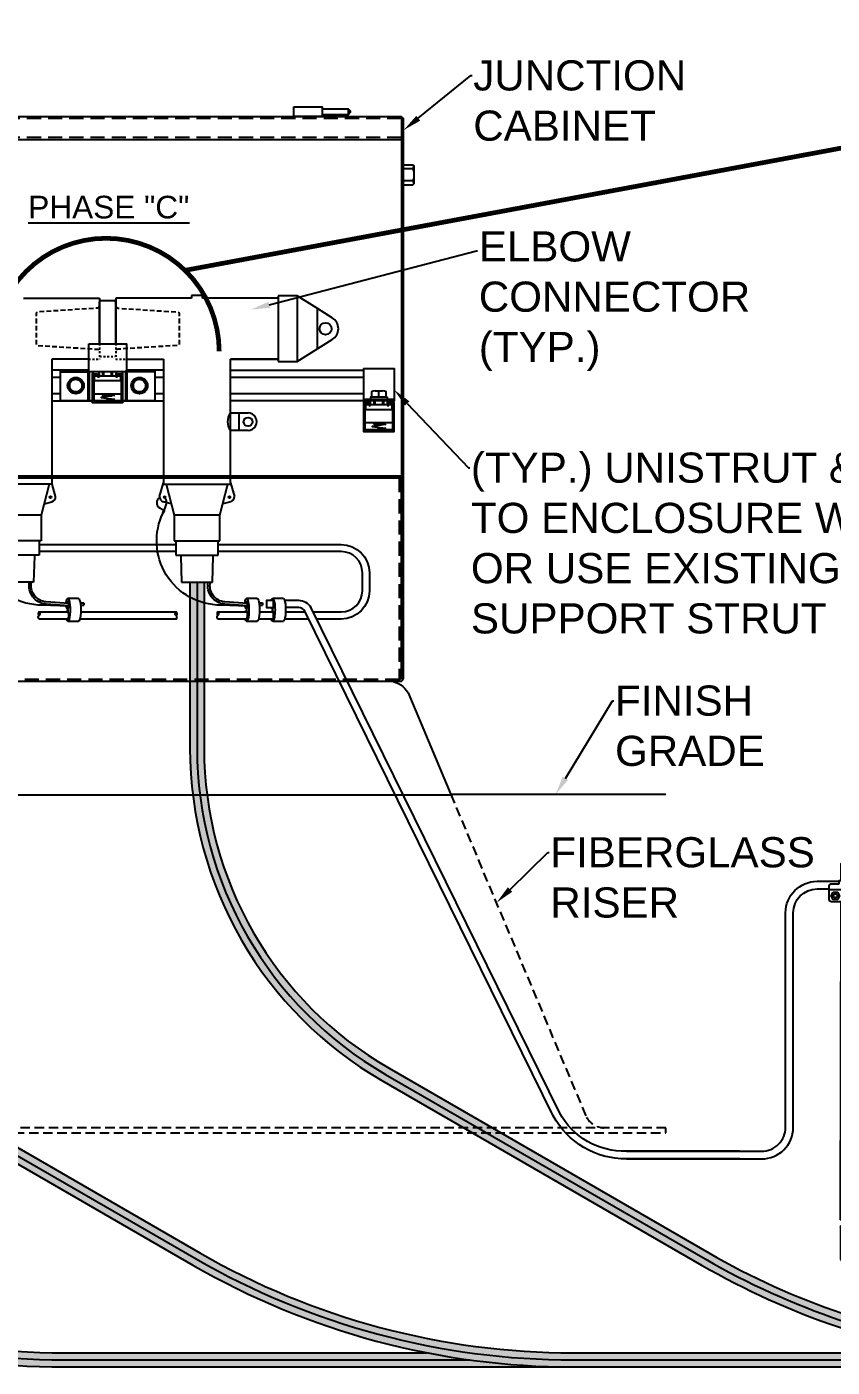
# Model space of a CAD drawing. Header units: feet. Extents: x -208 to 2089, y -974 to 342.
# Drawn here: x 271.7 to 314.4, y 58.7 to 129.8 of the extents above; entities that cross this region are included whole.
import ezdxf
from ezdxf import colors
from ezdxf.entities.mleader import LeaderData, LeaderLine
from ezdxf.math import Vec2, Vec3

# ---------------------------------------------------------------- set-up
doc = ezdxf.new("R2010")
doc.units = ezdxf.units.FT
doc.header["$MEASUREMENT"] = 0
doc.linetypes.add('HIDDEN', pattern=[0.375, 0.25, -0.125])
doc.linetypes.add('PHANTOM2', pattern=[1.25, 0.625, -0.125, 0.125, -0.125, 0.125, -0.125])
doc.layers.get('Defpoints').update_dxf_attribs({"color": 5})
for name, color, linetype in [('E-CABL-ACF', 1, 'AC_CABLE_FEEDER'), ('E-CABL-UG4', 64, 'GROUND_WIRE_G4'), ('E-DETL', 7, 'Continuous'), ('E-DETL-1', 7, 'Continuous'), ('E-EQPM-ENCL', 8, 'Continuous'), ('E-EQPM-HRDW', 16, 'Continuous'), ('E-FIN-GR', 4, 'Continuous'), ('E-GRND', 3, 'Continuous'), ('G-ANNO-TEXT', 1, 'Continuous'), ('G-DETL-LINE', 153, 'PHANTOM2')]:
    doc.layers.add(name, color=color, linetype=linetype)
doc.styles.add('NEI-A', font='arial.ttf', dxfattribs={"height": 0.1})
doc.linetypes.add('AC_CABLE_FEEDER', pattern='A,0.2,-0.05,0,-0.05,0.2,-0.12,["ACF",Standard,S=0.1,R=0,X=-0.05,Y=-0.05],-0.3,0.2,-0.05,0,-0.05', length=1.22)
doc.linetypes.add('GROUND_WIRE_G4', pattern='A,1,-0.2,["G4",Standard,S=0.1,R=0,X=-0.1,Y=-0.05],-0.2', length=1.4)

# ---------------------------------------------------------------- blocks, each defined once
blk = doc.blocks.new('GROUNDING_TEST_WELL')
at = {"layer": 'E-DETL', "color": 7, "linetype": 'Continuous'}
for points in [[(-0.09375000000000014, -0.9250749240650329), (-0.09375000000000014, -0.7499999999999574), (0.09374999999999986, -0.7499999999999574), (0.09374999999999986, -0.9250749240650151)], [(-0.1010887963342277, -4.47044153190782), (-0.09375000000000014, -1.147909205695044)], [(0.09374999999999986, -1.147909205695044), (0.08641120366577404, -4.470441521671528)], [(-0.1010887963342277, -4.545441542143941), (-0.1010887963342277, -4.880192394277138), (-0.007338796334227736, -5.024576474293394), (0.08641120366577404, -4.880192394277138), (0.08641120366577404, -4.545441531907823)]]:
    blk.add_lwpolyline(points, dxfattribs=at)
at = {"layer": 'E-DETL', "color": 64, "linetype": 'Continuous'}
for points in [[(-2.33539386594563, -3.75515039891271), (-0.923750000000002, -3.75515039891271, 0.4142135623730948), (-0.673750000000002, -3.50515039891271), (-0.6737500000000002, -1.265002705077947, -0.4142135623730948), (-0.3437500000000001, -0.9350027050779488), (-0.1133913199426503, -0.9350027050779488)], [(0.1133913199426465, -0.9350027050779488), (0.3437499999999999, -0.9350027050779488, -0.414213562373095), (0.67375, -1.265002705077947), (0.7120604152578397, -3.50515039891271, 0.414213562373095), (0.9620604152578397, -3.75515039891271), (2.365416549312211, -3.75515039891271)], [(-2.33539386594563, -3.835150398912708), (-0.923750000000002, -3.835150398912708, 0.4142135623730948), (-0.5937500000000019, -3.50515039891271), (-0.5937500000000001, -1.265002705077947, -0.4142135623730948), (-0.3437500000000001, -1.015002705077947), (-0.2178667438174672, -1.015002705077947)], [(0.2178667438174687, -1.015002705077947), (0.3437499999999999, -1.015002705077947, -0.414213562373095), (0.5937499999999999, -1.265002705077947), (0.6320604152578396, -3.50515039891271, 0.414213562373095), (0.9620604152578397, -3.835150398912708), (2.365416549312211, -3.835150398912708)]]:
    blk.add_lwpolyline(points, format="xyb", dxfattribs=at)
at = {"layer": 'E-DETL', "color": 4, "linetype": 'Continuous'}
blk.add_lwpolyline([(-0.1133913199426503, -0.9613313349248997), (-0.1133913199426503, -0.9250749240650329), (-0.03488963690543315, -0.9250749240650329), (-0.03488963690543315, -0.9384892643306131), (0.03488963690543287, -0.9384892643306131), (0.03488963690543287, -0.9250749240650293), (0.1133913199426447, -0.9250749240650116), (0.11339131994265, -0.9613313349248997), (0.1944292438174634, -0.9613313349248891, -0.4142135623731946), (0.2178667438174687, -0.9847688349248962), (0.2178667438174669, -1.124471705695044, -0.414444747769073), (0.1944292438174669, -1.147909205695044), (-0.1944292438174672, -1.147909205695044, -0.4142135623730958), (-0.2178667438174672, -1.124471705695044), (-0.2178667438174672, -0.9847688349248997, -0.4142135623730293), (-0.194429243817469, -0.9613313349248962)], format="xyb", close=True, dxfattribs=at)
at = {"layer": 'E-DETL', "color": 3, "linetype": 'Continuous'}
blk.add_lwpolyline([(-0.03488963690543315, -0.9350027050779488), (0.03488963690543287, -0.9350027050779488)], dxfattribs=at)
at = {"layer": 'E-DETL', "color": 4, "linetype": 'Continuous'}
blk.add_lwpolyline([(-0.2178966259551204, -1.019727165036173), (0.2176523394796276, -1.019727165036173)], dxfattribs=at)
for points in [[(-0.1754466807489338, -1.049346462651755), (-0.1314153294372035, -1.049346462651755), (-0.1093996537813526, -1.087478731451874), (-0.1314153294372035, -1.125611000251993), (-0.1754466807489338, -1.125611000251993), (-0.1974623564047989, -1.087478731451874)], [(0.1323738830111977, -1.049346462651755), (0.176405234322928, -1.049346462651755), (0.1984209099787789, -1.087478731451874), (0.176405234322928, -1.125611000251993), (0.1323738830111977, -1.125611000251993), (0.1103582073553325, -1.087478731451874)]]:
    blk.add_lwpolyline(points, close=True, dxfattribs=at)
for centre in [(-0.1539102818800588, -1.086746984361078), (0.1539102818800727, -1.086746984361078)]:
    blk.add_circle(centre, 0.02031877128861481, dxfattribs=at)
at = {"layer": 'E-DETL', "color": 7, "linetype": 'Continuous'}
for points in [[(-0.1010887963342277, -4.47044153190782), (-0.05421379633422774, -4.49044153190782), (-0.007338796334225959, -4.47044153190782), (0.03953620366577404, -4.450441531907821), (0.08641120366577404, -4.47044153190782), (0.03953620366577582, -4.49044153190782), (-0.007338796334224183, -4.47044153190782)], [(0.08641120366577582, -4.545441531907819), (0.03953620366577582, -4.52544153190782), (-0.007338796334225959, -4.545441531907819), (-0.05421379633422596, -4.565441531907819), (-0.101088796334226, -4.545441531907819), (-0.05421379633422774, -4.52544153190782), (-0.007338796334227736, -4.545441531907819)]]:
    blk.add_spline(points, degree=3, dxfattribs=at)

msp = doc.modelspace()

# ---------------------------------------------------------------- hatches: boundary and pattern name
at = {"layer": 'E-CABL-ACF', "linetype": 'Continuous'}
h = msp.add_hatch(color=252, dxfattribs=at)
h.dxf.hatch_style = 1
edge = h.paths.add_edge_path()
edge.add_line((227.1099880939003, 100.337066170777), (226.3599880939003, 100.337066170777))
edge.add_line((226.3599880939003, 100.337066170777), (226.3599880939003, 91.53057159707313))
edge.add_arc((246.7349880939003, 91.53057159707313), 20.37500000000001, 180, 239.9999999999996)
edge.add_line((236.5474880939001, 73.88530399496526), (253.5091476736884, 64.09248527067155))
edge.add_arc((273.6966476736887, 99.05826094846825), 40.37500000000011, 239.9999999999996, 269.9999999999995)
edge.add_line((273.6966476736883, 58.68326094846813), (300.6966476736886, 58.68326094846813))
edge.add_arc((300.6966476736881, 99.05826094845679), 40.37499999998867, 258.9391990192326, 270.00000000000085, ccw=False)
edge.add_line((292.9506809812739, 59.43326094846825), (273.6966476736883, 59.43326094846819))
edge.add_arc((273.6966476736886, 99.05826094846805), 39.62499999999987, 239.9999999999996, 269.9999999999996, ccw=False)
edge.add_line((253.8841476736884, 64.74200432350992), (236.9224880939001, 74.53482304780366))
edge.add_arc((246.7349880939003, 91.53057159707316), 19.62499999999999, 180.0000000000001, 239.9999999999996, ccw=False)
edge.add_line((227.1099880939003, 91.53057159707313), (227.1099880939003, 100.337066170777))
h = msp.add_hatch(color=252, dxfattribs=at)
h.dxf.hatch_style = 1
edge = h.paths.add_edge_path()
edge.add_line((322.5310740244891, 58.68326094846819), (322.5310740244892, 59.01513827379364))
edge.add_arc((327.6972090847604, 99.05826094846802), 40.37499999999983, 258.9391990192351, 262.6486332502362, ccw=False)
edge.add_line((319.9512423923458, 59.43326094846816), (300.6966476736885, 59.43326094846825))
edge.add_arc((300.6966476736887, 99.05826094846819), 39.62499999999996, 239.9999999999996, 269.9999999999998, ccw=False)
edge.add_line((280.8841476736884, 64.74200432350997), (263.9224880939001, 74.53482304780368))
edge.add_arc((273.7349880939003, 91.53057159707319), 19.62499999999994, 179.9999999999999, 239.9999999999996, ccw=False)
edge.add_line((254.1099880939003, 91.53057159707322), (254.1099880939003, 100.3370661707771))
edge.add_line((254.1099880939003, 100.3370661707771), (253.3599880939003, 100.3370661707771))
edge.add_line((253.3599880939003, 100.3370661707771), (253.3599880939003, 91.53057159707322))
edge.add_arc((273.7349880939003, 91.53057159707319), 20.37500000000003, 180, 239.9999999999996)
edge.add_line((263.5474880939001, 73.88530399496531), (280.5091476736884, 64.0924852706716))
edge.add_arc((300.6966476736886, 99.05826094846807), 40.37499999999992, 239.9999999999995, 269.9999999999999)
edge.add_line((300.6966476736886, 58.68326094846816), (322.5310740244891, 58.68326094846819))
h = msp.add_hatch(color=252, dxfattribs=at)
h.dxf.hatch_style = 1
edge = h.paths.add_edge_path()
edge.add_line((322.5310740244892, 59.01513827379364), (322.5310740244892, 59.77147342977392))
edge.add_arc((327.6972090847606, 99.05826094846861), 39.6250000000004, 239.99999999999972, 262.5086998789701, ccw=False)
edge.add_line((307.8847090847602, 64.74200432351), (290.9230495049719, 74.53482304780371))
edge.add_arc((300.735549504972, 91.53057159707319), 19.62499999999992, 179.9999999999999, 239.99999999999972, ccw=False)
edge.add_line((281.1105495049721, 91.53057159707322), (281.1105495049721, 100.3370661707771))
edge.add_line((281.110549504972, 100.3370661707771), (280.360549504972, 100.3370661707771))
edge.add_line((280.360549504972, 100.3370661707771), (280.360549504972, 91.53057159707319))
edge.add_arc((300.735549504972, 91.53057159707319), 20.37499999999997, 180, 239.9999999999997)
edge.add_line((290.548049504972, 73.88530399496534), (307.5097090847602, 64.09248527067163))
edge.add_arc((327.6972090847605, 99.0582609484685), 40.3750000000003, 239.9999999999997, 262.6486332502362)

# ---------------------------------------------------------------- linework, layer by layer
at = {"layer": 'Defpoints', "linetype": 'Continuous', "flags": 128}
for points in [[(226.7349880939003, 100.337066170777), (226.7349880939003, 91.53057159707316, 0.2679491924311235), (236.7349880939003, 74.21006352138437), (253.6966476736886, 64.41724479709063, 0.1316524975873959), (273.6966476736886, 59.05826094846816), (295.2065998596897, 59.05826094846816)], [(253.7349880939003, 100.337066170777), (253.7349880939003, 91.53057159707316, 0.2679491924311235), (263.7349880939003, 74.21006352138437), (280.6966476736886, 64.41724479709063, 0.1316524975873959), (300.6966476736886, 59.05826094846816), (322.2071612707618, 59.05826094846805)], [(280.735549504972, 100.337066170777), (280.735549504972, 91.53057159707316, 0.2679491924311235), (290.7355495049721, 74.21006352138437), (307.6972090847604, 64.41724479709063, 0.09884090696426515), (322.5310740244892, 59.39327577843395, 0.09884090696426515)]]:
    msp.add_lwpolyline(points, format="xyb", dxfattribs=at)
at = {"layer": 'E-CABL-ACF', "linetype": 'Continuous', "flags": 128}
for points in [[(226.3599880939003, 100.337066170777), (226.3599880939003, 91.53057159707316, 0.2679491924311235), (236.5474880939003, 73.88530399496517), (253.5091476736886, 64.09248527067143, 0.1316524975873958), (273.6966476736886, 58.68326094846813), (322.5310740244892, 58.68326094846816)], [(227.1099880939003, 100.337066170777), (227.1099880939003, 91.53057159707316, 0.2679491924311238), (236.9224880939003, 74.53482304780354), (253.8841476736886, 64.7420043235098, 0.131652497587396), (273.6966476736886, 59.43326094846819), (292.9506809812739, 59.43326094846825)], [(253.3599880939003, 100.337066170777), (253.3599880939003, 91.53057159707316, 0.2679491924311235), (263.5474880939003, 73.88530399496517), (280.5091476736886, 64.09248527067143, 0.1316524975873958), (300.6966476736886, 58.68326094846813)], [(254.1099880939003, 100.337066170777), (254.1099880939003, 91.53057159707316, 0.2679491924311238), (263.9224880939003, 74.53482304780354), (280.8841476736886, 64.7420043235098, 0.131652497587396), (300.6966476736886, 59.43326094846819), (319.9512423923458, 59.4332609484681)], [(280.360549504972, 100.337066170777), (280.360549504972, 91.53057159707316, 0.2679491924311235), (290.5480495049721, 73.8853039949652), (307.5097090847604, 64.09248527067146, 0.09914627132683146), (322.5310740244892, 59.01513827379358, 0.09914627132683146)], [(281.110549504972, 100.337066170777), (281.110549504972, 91.53057159707316, 0.2679491924311238), (290.9230495049721, 74.53482304780354), (307.8847090847604, 64.7420043235098, 0.09852973212046658), (322.5310740244892, 59.77147342977386, 0.09852973212046658)]]:
    msp.add_lwpolyline(points, format="xyb", dxfattribs=at)
at = {"layer": 'E-CABL-UG4', "linetype": 'Continuous', "flags": 128}
msp.add_lwpolyline([(279.6238609148209, 98.38428364151997, 0.5127015254162051), (279.6238609148209, 98.57178364151997, -0.5127015254162851), (279.6238609148209, 98.75928364151997, -0.5127015254162851), (279.6238609148209, 98.57178364151997, 0.5127015254162851)], format="xyb", dxfattribs=at)
at = {"layer": 'E-DETL', "color": 41}
for p, q in [((271.5349717595829, 115.410367031439), (275.5596251681505, 115.410367031439)), ((275.5596251681505, 115.410367031439), (275.5596251681505, 112.9963343209482)), ((280.446379522199, 115.410367031439), (276.4217261136314, 115.410367031439)), ((276.4217261136314, 115.410367031439), (276.4217261136314, 112.9963343209482)), ((281.0224738618413, 115.5477707897172), (280.446379522199, 115.5477707897172)), ((280.446379522199, 115.5477707897172), (280.446379522199, 115.410367031439)), ((281.0224738618413, 115.410367031439), (281.0224738618413, 115.5477707897172)), ((285.0471272336429, 115.410367031439), (281.0224738618413, 115.410367031439)), ((285.0471272336429, 115.5372111344679), (285.0471272336429, 112.0489974187885)), ((286.0460247839746, 115.5372111344679), (285.0471272336429, 115.5372111344679)), ((286.0460247839746, 115.5372111344679), (286.0460247839746, 112.0489974187885)), ((287.1189041881344, 114.8674143035517), (286.0460247839746, 115.5372111344679)), ((287.9133535152886, 114.3714409602318), (287.1189041881344, 114.8674143035517)), ((287.1189041881344, 112.7187941026404), (287.1189041881344, 114.8674143035517)), ((286.0460247839746, 112.0489974187885), (287.9133535152886, 113.2147675930246)), ((273.0280382114983, 112.1758415218174), (273.0280382114983, 105.5376440997223)), ((274.990675640891, 112.1758415218174), (273.0280382114983, 112.1758415218174)), ((276.990675640891, 112.1758415218174), (278.9533130702837, 112.1758415218174)), ((278.9533130702837, 112.1758415218174), (278.9533130702837, 105.5376440997223)), ((282.5155402953736, 105.5376440997223), (282.5155402953736, 112.1758415218174)), ((282.5155402953736, 112.1758415218174), (285.0471272336429, 112.1758415218174)), ((285.0471272336429, 112.0489974187885), (286.0460247839746, 112.0489974187885)), ((282.5155402953736, 109.3193669059791), (283.4407886328563, 109.3193669059791)), ((282.9781644641149, 108.3941185684964), (282.9781644641149, 109.3193669059791)), ((283.4407886328563, 108.3941185684964), (282.5155402953736, 108.3941185684964)), ((273.0280382114983, 105.5376440997223), (269.4658109864084, 105.5376440997223)), ((272.8853385772077, 105.5376440997223), (272.4625036557866, 103.8992617402844)), ((273.2288641867382, 104.8928634881359), (273.0280382114983, 105.6201290621511)), ((278.7524870950438, 104.8928634881359), (278.9533130702837, 105.6201290621511)), ((278.9533130702837, 105.5376440997223), (282.5155402953736, 105.5376440997223)), ((279.0960127045742, 105.5376440997223), (279.5188476259954, 103.8992617402844)), ((281.9500057212789, 103.8992617402844), (282.372840661083, 105.5376440997223)), ((282.5155402953736, 105.6201290621511), (282.7163662706135, 104.8928634881359)), ((272.6157947847393, 104.4964755926386), (273.0333022480977, 104.607464256321)), ((279.3655564970427, 104.4964755926386), (278.9480490336842, 104.607464256321)), ((282.5208043319731, 104.607464256321), (282.1032968686146, 104.4964755926386)), ((272.4625036557866, 103.8992617402844), (270.031345560503, 103.8992617402844)), ((272.4625036557866, 103.8992617402844), (272.4625036557866, 102.5356873385956)), ((281.9500057212789, 103.8992617402844), (279.5188476259954, 103.8992617402844)), ((279.5188476259954, 103.8992617402844), (279.5188476259954, 102.5356873385956)), ((281.9500057212789, 102.5356873385956), (281.9500057212789, 103.8992617402844)), ((272.4625036557866, 102.5356873385956), (270.031345560503, 102.5356873385956)), ((272.3673705417489, 102.5356873385956), (272.3673705417489, 101.7640626239803)), ((279.5188476259954, 102.5356873385956), (281.9500057212789, 102.5356873385956)), ((279.6139807400331, 102.5356873385956), (279.6139807400331, 101.7640626239803)), ((281.8548726256242, 101.7640626239803), (281.8548726256242, 102.5356873385956)), ((272.3673705417489, 101.7640626239803), (270.1264786561578, 101.7640626239803)), ((272.1559848009614, 101.7640626239803), (272.1084182439426, 101.721760177093)), ((279.6139807400331, 101.7640626239803), (281.8548726256242, 101.7640626239803)), ((279.8253664808205, 101.7640626239803), (279.8729330378393, 101.721760177093)), ((281.595920346201, 101.721760177093), (281.6434868848368, 101.7640626239803)), ((272.1084182439426, 101.721760177093), (272.0661157235232, 100.337066170777)), ((279.8729330378393, 101.721760177093), (279.9152355582588, 100.337066170777)), ((281.5536178073985, 100.337066170777), (281.595920346201, 101.721760177093)), ((272.0661157235232, 100.337066170777), (270.4277334743834, 100.337066170777)), ((279.9152355582588, 100.337066170777), (281.5536178073985, 100.337066170777))]:
    msp.add_line(p, q, dxfattribs=at)
at = {"layer": 'E-DETL', "color": 41, "linetype": 'HIDDEN', "ltscale": 0.25}
for p, q in [((275.5596251681505, 112.9963343209482), (275.5596251681505, 112.1758415218174)), ((276.4217261136314, 112.9963343209482), (276.4217261136314, 112.1758415218174)), ((274.990675640891, 112.1758415218174), (275.5596251681505, 112.1758415218174)), ((276.4217261136314, 112.1758415218174), (276.990675640891, 112.1758415218174))]:
    msp.add_line(p, q, dxfattribs=at)
at = {"layer": 'E-DETL', "color": 41, "linetype": 'Continuous', "flags": 128}
for points in [[(275.5596251681505, 112.9963343209482), (275.5596251681505, 115.199940832164), (275.5822260457484, 115.2680157646877), (275.6503009782722, 115.2907527921507), (276.3310503035097, 115.2907527921507)], [(276.4217261136314, 112.9963343209482), (276.4217261136314, 115.199940832164), (276.3991252360335, 115.2680157646877), (276.3310503035097, 115.2907527921507)]]:
    msp.add_lwpolyline(points, dxfattribs=at)
at = {"layer": 'E-DETL', "color": 9, "linetype": 'HIDDEN', "flags": 128}
for points in [[(275.5596251681505, 114.9957160345927), (275.5141511132247, 114.9050402244711), (275.446076180701, 114.8823031970082), (272.2465543520848, 114.6780783994369), (272.201216447024, 114.6327404943761), (272.201216447024, 112.9308671812824), (272.2465543520848, 112.9081301538195), (275.446076180701, 112.7039053562482), (275.5141511132247, 112.6811683287853), (275.5596251681505, 112.5904925186637)], [(276.4217261136314, 114.9957160345927), (276.4672001685572, 114.9050402244711), (276.535275101081, 114.8823031970082), (279.7347969296972, 114.6780783994369), (279.780134834758, 114.6327404943761), (279.780134834758, 112.9308671812824), (279.7347969296972, 112.9081301538195), (276.535275101081, 112.7039053562482), (276.4672001685572, 112.6811683287853), (276.4217261136314, 112.5904925186637)]]:
    msp.add_lwpolyline(points, dxfattribs=at)
at = {"layer": 'E-DETL', "color": 41, "linetype": 'HIDDEN', "ltscale": 0.25, "flags": 128}
msp.add_lwpolyline([(276.4217261136314, 112.3862677210924), (276.3991252360335, 112.3181927885687), (276.3310503035097, 112.2954557611057), (275.6503009782722, 112.2954557611057), (275.5822260457484, 112.3181927885687), (275.5596251681505, 112.3862677210924)], dxfattribs=at)
at = {"layer": 'E-DETL', "color": 41}
for centre, radius in [((287.552298875103, 113.7931042766282), 0.3171103352500231), ((283.4407886328563, 108.8567427372377), 0.231312084370685), ((272.9626240274823, 104.8531380483226), 0.04886597132423846), ((279.0187272542997, 104.8531380483226), 0.04886597132423846), ((282.4501260929746, 104.8531380483226), 0.04886597132423846)]:
    msp.add_circle(centre, radius, dxfattribs=at)
for centre, radius, start, end in [((287.5522989299645, 113.7931043020249), 0.6817871827489874, 301.9764602505388, 58.02353290436362), ((283.0956808092578, 108.8567427372377), 0.7420135695211753, 141.4299269184022, 218.5700730815978), ((283.4407886328563, 108.8567427372377), 0.462624168741371, 269.9999999999968, 90.00000000000325), ((272.9651397510066, 104.8638720478218), 0.2653131763633528, 284.8869897918246, 6.273411890352554), ((279.0162114213127, 104.8638720205527), 0.2653130706517117, 173.7266101157826, 214.4198144140572), ((279.0162115307754, 104.8638720478218), 0.2653131763633528, 214.4198059099006, 255.1130102081754), ((282.4526418348819, 104.8638720478217), 0.2653131763633028, 284.8869897918231, 6.273411890352554)]:
    msp.add_arc(centre, radius, start, end, dxfattribs=at)
at = {"layer": 'E-DETL-1', "color": 3, "linetype": 'Continuous'}
for p, q in [((284.7393951291475, 98.98768936072082), (284.7226199418474, 98.9360356135432)), ((284.7226199418474, 98.93603561349954), (284.7578712383006, 98.93603561349954)), ((284.7226199418474, 98.80404061247026), (284.7578712383006, 98.80404061247026)), ((284.75017729509, 98.75928364151986), (284.7226199418474, 98.80404061247026)), ((284.75017729509, 98.75928364151986), (284.7756076701944, 98.75928364151986))]:
    msp.add_line(p, q, dxfattribs=at)
at = {"layer": 'E-DETL-1', "color": 64, "linetype": 'Continuous', "flags": 128}
for points in [[(272.3673705417489, 102.3373749812879), (279.6139807400331, 102.3373749812879)], [(279.6139807400331, 101.9623749812879), (272.3673705417489, 101.9623749812879)], [(284.7756076701952, 99.36268936072082), (284.420984166514, 99.36268936072082), (284.420984166514, 98.98768936072082), (284.7776685737684, 98.98768936072082)], [(272.3574903669613, 98.75928364151983), (273.9042846182043, 98.75928364151983)], [(273.8788542430991, 98.38428364151986), (272.3574903669612, 98.38428364151986)], [(279.6238609148207, 98.38428364151986), (274.5170271603604, 98.38428364151986)], [(274.5648727914927, 98.75928364151983), (279.6238609148207, 98.75928364151983)], [(281.8449924508366, 98.75928364151983), (283.3917867020797, 98.75928364151983)], [(283.3663563269745, 98.38428364151986), (281.8449924508366, 98.38428364151986)], [(284.75017729509, 98.38428364151986), (284.0045292442358, 98.38428364151986)], [(284.052374875368, 98.75928364151983), (284.7756076701952, 98.75928364151983)], [(286.6613339222175, 98.38428364151986), (285.3883502123513, 98.38428364151986)], [(285.4361958434836, 98.75928364151986), (286.4768422079969, 98.75928364151986)]]:
    msp.add_lwpolyline(points, dxfattribs=at)
for points in [[(281.8548726256242, 102.3373749812879), (288.3833131893769, 102.3373749812879, -0.414213562373095), (289.8833131893769, 100.8373749812879), (289.8833131893769, 99.88428364151986, -0.414213562373095), (288.3833131893769, 98.38428364151986), (287.0792599834007, 98.38428364151986)], [(286.8947682691801, 98.75928364151986), (288.3833131893769, 98.75928364151986, 0.4142135623730951), (289.508313189377, 99.88428364151986), (289.508313189377, 100.8373749812879, 0.4142135623730951), (288.3833131893769, 101.9623749812879), (281.8548726256242, 101.9623749812879)], [(309.5437171785749, 70.13153738564381), (303.5176991240667, 70.13153738564381, -0.2826123188260393), (299.970148772726, 72.18211344424), (286.7904739548763, 98.97127347547587, 0.2746847240447287), (286.1317498603988, 99.3626893607208), (285.3864068441367, 99.3626893607208)], [(309.5359533635, 69.73124293048997), (303.5176991240667, 69.72501633646266, -0.275400572893793), (299.6372775089496, 72.00923007567096), (286.4579963536069, 98.79758994392537, 0.2700901300859174), (286.1317498603988, 98.98768936072082), (285.4359254023173, 98.98768936072082)], [(272.3574903669611, 98.38428364151997, -0.5127015254162051), (272.3574903669611, 98.57178364151994, 0.5127015254162851), (272.3574903669611, 98.75928364151997, 0.5127015254162851), (272.3574903669611, 98.57178364151994, -0.5127015254162851)], [(281.8449924508364, 98.38428364151997, -0.5127015254162051), (281.8449924508364, 98.57178364151994, 0.5127015254162851), (281.8449924508364, 98.75928364151997, 0.5127015254162851), (281.8449924508364, 98.57178364151994, -0.5127015254162851)]]:
    msp.add_lwpolyline(points, format="xyb", dxfattribs=at)
at = {"layer": 'E-DETL-1', "color": 3, "linetype": 'Continuous'}
for points in [[(285.3155262159949, 99.47344383218223), (284.75017729509, 99.47344383216767)], [(284.75017729509, 98.26663239376575), (285.3155262159949, 98.26663239378757)]]:
    msp.add_lwpolyline(points, dxfattribs=at)
for centre, major_axis, ratio, start_param, end_param in [((284.7226199418469, 99.17174097256719), (1.100997363969844e-14, 0.2357053590621092), 0.3341109435686149, 2.466828951750789, 3.141592653589933), ((284.8034437080323, 98.87003811296671), (-1.403083997100191e-15, 0.0931652905120951), 0.6930341515250549, 0.7820721365866139, 2.359520516723306), ((284.7065940893426, 99.17174097256719), (1.233619804444354e-14, 0.2812967402166964), 0.3341109435685822, 3.71956504028885, 5.458536364026103), ((284.75017729509, 98.56833525336623), (0, -0.184051611843131), 0.2738422828485129, 6.283185307179586, 7.853981633974483), ((284.7065940893426, 98.56833525336623), (1.175389498612154e-14, 0.2812967402166429), 0.3341109435686458, -1.570796326794883, -0.5779723865359663)]:
    msp.add_ellipse(centre, major_axis=major_axis, ratio=ratio, start_param=start_param, end_param=end_param, dxfattribs=at)
at = {"layer": 'E-DETL-1', "color": 3, "linetype": 'Continuous', "extrusion": (0, 0, -1)}
for centre, major_axis, ratio, start_param, end_param in [((284.75017729509, 98.87003811296671), (-1.285730111598085e-17, 0.6034057191992018), 0.2034371952475216, -0.6155585238535926, 3.776677567129982), ((285.3155262159944, 98.87003811298854), (0, -0.6034057191990028), 0.2034371952475886, 3.141592653589793, 6.283185307179587), ((284.7226199418469, 98.56833525340988), (-1.100997363969844e-14, 0.2357053590621092), 0.3341109435686149, -0.6264485090081179, 1.392219672879946e-13)]:
    msp.add_ellipse(centre, major_axis=major_axis, ratio=ratio, start_param=start_param, end_param=end_param, dxfattribs=at)
at = {"layer": 'E-EQPM-ENCL', "color": 7, "ltscale": 5}
msp.add_line((291.5822642284141, 125.0621442863805), (291.5822642284141, 105.8195392597575), dxfattribs=at)
for points in [[(285.8708901437163, 125.5612696916447), (287.3685386592388, 125.5612696916447), (287.3685386592388, 125.0620081365155), (285.8708901437163, 125.0620081365155), (285.8708901437163, 125.5612696916447)], [(287.3685386592388, 125.470457731658), (288.7527743371767, 125.470457731658), (288.7527743371767, 125.1528200965021), (287.3685386592388, 125.1528200965021)], [(288.7527743371767, 125.470457731658), (288.8661871747613, 125.3570448940734), (288.8661871747613, 125.2662329340867), (288.7527743371767, 125.1528200965021)], [(206.3989509035027, 124.9485952989309), (206.2855380659182, 124.9485952989309), (206.2855380659182, 95.24532384097861), (206.330875970979, 95.15451188099192), (206.3989509035027, 95.08643694846816), (291.5822642284141, 95.08643694846816), (291.6503391609379, 95.15451188099192), (291.6958132158638, 95.24532384097861), (291.6958132158638, 124.9485952989309), (291.5822642284141, 124.9485952989309)], [(206.3989509035027, 125.0621442863805), (291.5822642284141, 125.0621442863805)], [(206.3989509035027, 123.836795500953), (291.5822642284141, 123.836795500953)], [(291.6958132158638, 122.497897728076), (292.17233774353, 122.497897728076), (292.2404126760538, 122.4298227955522), (292.2404126760538, 121.4767737402197), (292.17233774353, 121.408698807696), (291.6958132158638, 121.408698807696)], [(292.2404126760538, 122.4298227955522), (292.17912072, 122.2710720529068), (292.2404126760538, 122.1123213102614)], [(292.17912072, 122.2710720529068), (291.6958132158638, 122.2710720529068)], [(292.2404126760538, 121.7942752255105), (292.17912072, 121.6355244828651), (292.2404126760538, 121.4767737402197)], [(292.17912072, 121.6355244828651), (291.6958132158638, 121.6355244828651)], [(291.5822642284141, 105.8650133146834), (206.2855380659182, 105.8650133146834)], [(206.3989509035027, 105.978426152268), (291.5822642284141, 105.978426152268)]]:
    msp.add_lwpolyline(points, dxfattribs=at)
at = {"layer": 'E-EQPM-ENCL', "linetype": 'HIDDEN', "ltscale": 3}
for points in [[(291.5822642284141, 124.9485952989309), (206.3989509035027, 124.9485952989309)], [(291.5822642284141, 123.9502083385376), (206.3989509035027, 123.9502083385376)], [(291.4688513908296, 105.8650133146834), (291.4688513908296, 95.17724890845486)], [(291.4688513908296, 95.17724890845486), (206.5123637410873, 95.17724890845486)]]:
    msp.add_lwpolyline(points, dxfattribs=at)
at = {"layer": 'E-EQPM-ENCL', "ltscale": 5}
msp.add_lwpolyline([(291.5822642284141, 95.24532384097861), (291.5822642284141, 105.8195392597575)], dxfattribs=at)
at = {"layer": 'E-EQPM-ENCL', "linetype": 'Continuous', "ltscale": 2}
msp.add_lwpolyline([(203.775125874504, 89.05826094846816), (206.047730798742, 94.47026094846817, -0.3011931925953308), (206.971730798742, 95.08643694846816), (291.0094843331749, 95.08643694846816, -0.2307079521796871), (291.933484333175, 94.47026094846817), (294.2018013734431, 89.06847215051107)], format="xyb", dxfattribs=at)
at = {"layer": 'E-EQPM-ENCL', "linetype": 'HIDDEN', "ltscale": 5}
msp.add_lwpolyline([(291.5822642284141, 95.24532384097861), (291.5141892958904, 95.17724890845486), (291.4688513908296, 95.17724890845486)], dxfattribs=at)
at = {"layer": 'E-EQPM-ENCL', "linetype": 'Continuous', "ltscale": 2}
msp.add_lwpolyline([(203.775125874504, 89.05826094846816), (294.1774843331749, 89.05826094846816)], dxfattribs=at)
at = {"layer": 'E-EQPM-ENCL', "linetype": 'HIDDEN', "ltscale": 2}
msp.add_lwpolyline([(294.2018013734431, 89.06847215051107), (301.3933963331749, 71.94234894846815, 0.2393113755047884), (302.317396333175, 71.37026094846814)], format="xyb", dxfattribs=at)
msp.add_lwpolyline([(305.617396333175, 71.37026094846814), (192.319730798742, 71.37026094846814), (192.319730798742, 71.10626094846816), (305.617396333175, 71.10626094846816)], close=True, dxfattribs=at)
at = {"layer": 'E-EQPM-HRDW'}
for p, q in [((274.9906779912116, 111.4963381495014), (274.9906779912116, 111.5863393195933)), ((275.459425640891, 111.4025843209482), (275.459425640891, 111.2463343209482)), ((276.9906779912116, 111.4963381495014), (276.9906779912116, 111.5863402556667)), ((289.8520685174282, 109.871334055325), (289.8520685174282, 109.715084055325))]:
    msp.add_line(p, q, dxfattribs=at)
msp.add_lwpolyline([(274.990675640891, 112.9963343209482), (276.990675640891, 112.9963343209482), (276.990675640891, 111.4963343209482), (274.990675640891, 111.4963343209482)], close=True, dxfattribs=at)
for points in [[(285.0471272336429, 112.1758415218174), (282.5155402953736, 112.1758415218174)], [(274.990675640891, 111.5863804241783), (273.0280405618189, 111.5863804241783)], [(274.990675640891, 111.5863386175382), (273.4906779912116, 111.5863386175382)], [(273.4906779912116, 109.9613379154831), (273.4906779912116, 111.5863362773545), (274.990675640891, 111.5863369794085)], [(273.4906779912116, 111.4963381495014), (275.03567822523, 111.4963381495014)], [(274.9456777571933, 111.4963381495014), (274.9456761775688, 109.9613386175374), (275.0356766456055, 109.9613386175374), (275.03567822523, 111.4963381495014)], [(275.271925640891, 111.0414315693969), (276.709425640891, 111.0414315693969)], [(276.990675640891, 111.586337915482), (278.4906779912116, 111.5863386175382), (278.4906779912116, 109.9613402556667), (276.803175640891, 109.9613394658536)], [(278.4906779912116, 111.4963381495014), (276.9456777571933, 111.4963381495014), (276.9456761354454, 109.9613395536109), (277.0356766034821, 109.9613395536109), (277.03567822523, 111.4963381495014)], [(278.9533154206043, 111.5863804241783), (276.990675640891, 111.5863804241783)], [(278.4906779912116, 111.5863386175382), (276.990675640891, 111.5863386175382)], [(289.5708129594067, 111.6800819851564), (289.5708129594067, 109.9650429867366), (282.5155400389114, 109.9650429867366), (282.5155400389114, 111.5900429867366), (289.5708129594067, 111.5900429867366)], [(282.5155400389114, 111.2150401728835), (289.5708129594067, 111.2150401728835)], [(289.5708129594067, 111.6800819851564), (291.1958144555063, 111.6800843253401), (291.1958144555063, 109.9650843253401), (289.5708129594067, 109.9650819851564)], [(276.709425640891, 110.3262370725), (275.271925640891, 110.3262370725)], [(289.5708129594067, 110.3400367095019), (282.5155400389114, 110.3400367095019)], [(273.0280405618189, 109.9613804241783), (275.178175640891, 109.9613804241783)], [(275.178175640891, 109.9613387052939), (273.4906779912116, 109.9613379154831)], [(276.803175640891, 109.9613804241783), (278.9533154206043, 109.9613804241783)], [(289.6645685174282, 109.5101813037736), (291.1020685174282, 109.5101813037736)], [(291.1020685174282, 108.7949868068768), (289.6645685174282, 108.7949868068768)]]:
    msp.add_lwpolyline(points, dxfattribs=at)
at = {"layer": 'E-EQPM-HRDW', "flags": 128}
for points in [[(273.4906779912116, 111.2113776103253), (273.0280405618189, 111.2113776103253)], [(276.521925640891, 111.2463343209482), (276.521925640891, 111.4025843209482), (276.709425640891, 111.4025843209482), (276.709425640891, 109.9650843209482), (275.271925640891, 109.9650843209482), (275.271925640891, 111.4025843209482), (275.459425640891, 111.4025843209482)], [(275.303175640891, 111.0414315693969), (275.303175640891, 111.2924216972391), (275.459425640891, 111.2924216972391)], [(275.459425640891, 111.2463343209482), (275.553175640891, 111.2463343209482)], [(275.553175640891, 111.2924216972391), (276.428175640891, 111.2924216972391)], [(275.740675640891, 111.2924216972391), (275.740675640891, 111.4963343209482)], [(275.779738140891, 111.4963343209482), (275.779738140891, 111.2924216972391)], [(276.201613140891, 111.2924216972391), (276.201613140891, 111.4963343209482)], [(276.240675640891, 111.4963343209482), (276.240675640891, 111.2924216972391)], [(276.428175640891, 111.2463343209482), (276.521925640891, 111.2463343209482)], [(276.521925640891, 111.2924216972391), (276.678175640891, 111.2924216972391), (276.678175640891, 111.0414315693969)], [(278.9533154206043, 111.2113776103253), (278.4906779912116, 111.2113776103253)], [(273.4906779912116, 110.3363741469437), (273.0280405618189, 110.3363741469437)], [(275.7425380600053, 110.3262370725), (276.3395225357763, 110.244153380061), (275.6418287460056, 110.1414196754239), (276.3395225357763, 110.0454887345367), (275.7934733085149, 109.9650843209482)], [(276.240675640891, 110.3262370725), (276.240675640891, 110.2541468209482), (276.201613140891, 110.2150843209482), (275.779738140891, 110.2150843209482), (275.740675640891, 110.2541468209482), (275.740675640891, 110.3262370725)], [(275.779738140891, 110.3262370725), (275.779738140891, 110.2541468209482)], [(276.201613140891, 110.2541468209482), (276.201613140891, 110.3262370725)], [(278.9533154206043, 110.3363741469437), (278.4906779912116, 110.3363741469437)], [(290.188457137261, 110.4925831552483), (290.5781685689689, 110.4925831552483)], [(275.740675640891, 110.2541468209482), (276.240675640891, 110.2541468209482)], [(289.5708129594067, 110.0550831552483), (291.1958144555063, 110.0550831552483)], [(290.9145685174282, 109.715084055325), (290.9145685174282, 109.871334055325), (291.1020685174282, 109.871334055325), (291.1020685174282, 108.433834055325), (289.6645685174282, 108.433834055325), (289.6645685174282, 109.871334055325), (289.8520685174282, 109.871334055325)], [(289.6958185174282, 109.5101813037736), (289.6958185174282, 109.7611714316158), (289.8520685174282, 109.7611714316158)], [(289.8520685174282, 109.715084055325), (289.9458185174282, 109.715084055325)], [(289.9458185174282, 109.7611714316158), (290.8208185174282, 109.7611714316158)], [(289.9488128531119, 110.0550831552483), (289.9488128531119, 110.1800831552483), (290.817812853118, 110.1800831552483)], [(290.1333185174282, 109.7611714316158), (290.1333185174282, 109.965084055325), (290.1723810174282, 109.965084055325), (290.1723810174282, 109.7611714316158)], [(290.5942560174282, 109.7611714316158), (290.5942560174282, 109.965084055325), (290.6333185174282, 109.965084055325), (290.6333185174282, 109.7611714316158)], [(290.817812853118, 110.1800831552483), (290.817812853118, 110.0550831552483)], [(290.8208185174282, 109.715084055325), (290.9145685174282, 109.715084055325)], [(290.9145685174282, 109.7611714316158), (291.0708185174282, 109.7611714316158), (291.0708185174282, 109.5101813037736)], [(290.1351809365425, 108.7949868068768), (290.7321654123135, 108.7129031144378), (290.0344716225428, 108.6101694098006), (290.7321654123135, 108.5142384689134), (290.1861161850521, 108.433834055325)], [(290.6333185174282, 108.7949868068768), (290.6333185174282, 108.722896555325), (290.5942560174282, 108.683834055325), (290.1723810174282, 108.683834055325), (290.1333185174282, 108.722896555325), (290.1333185174282, 108.7949868068768)], [(290.1333185174282, 108.722896555325), (290.6333185174282, 108.722896555325)], [(290.1723810174282, 108.7949868068768), (290.1723810174282, 108.722896555325)], [(290.5942560174282, 108.722896555325), (290.5942560174282, 108.7949868068768)]]:
    msp.add_lwpolyline(points, dxfattribs=at)
for points in [[(274.6406779912095, 110.9686928122691), (274.3031779912116, 111.1635485281194), (273.9656779912137, 110.9686928122691), (273.9656779912137, 110.5789813805685), (274.3031779912116, 110.3841256647183), (274.6406779912095, 110.5789813805685)], [(278.0156779912095, 110.9686951524527), (277.6781779912116, 111.163550868303), (277.3406779912137, 110.9686951524527), (277.3406779912137, 110.5789837207521), (277.6781779912116, 110.3841280049019), (278.0156779912095, 110.5789837207521)]]:
    msp.add_lwpolyline(points, close=True, dxfattribs=at)
for points in [[(275.2719756408933, 111.4963343209482, 0.4142136638373164), (275.178175640891, 111.4025343209481), (275.178175640891, 109.8713343209482), (276.803175640891, 109.8713343209482), (276.803175640891, 111.4025343209481, 0.4142134666557579), (276.7093756408886, 111.4963343209482)], [(275.553175640891, 111.2463343209482), (275.553175640891, 111.4025343209481, 0.4142134666555804), (275.4593756408886, 111.4963343209482)], [(276.5219756408933, 111.4963343209482, 0.4142136638373164), (276.428175640891, 111.4025343209481), (276.428175640891, 111.2463343209482)], [(290.3833128531149, 110.1800831552483), (290.3833128531149, 110.4390117266768, 0.27492865352795), (289.9936014214144, 110.4390117266768), (289.9936014214144, 110.1800831552484)], [(290.7730242848155, 110.1800831552484), (290.7730242848155, 110.4390117266768, 0.2749286535299746), (290.3833128531149, 110.4390117266768, 0.1349605268767945)], [(289.9458185174282, 109.715084055325), (289.9458185174282, 109.8712840553249, 0.4142134666555804), (289.8520185174258, 109.965084055325), (289.6646185174305, 109.965084055325, 0.4142136638373164), (289.5708185174282, 109.8712840553249), (289.5708185174282, 108.340084055325), (291.1958185174282, 108.340084055325), (291.1958185174282, 109.8712840553249, 0.4142134666557579), (291.1020185174258, 109.965084055325), (290.9146185174305, 109.965084055325, 0.4142136638373164), (290.8208185174282, 109.8712840553249), (290.8208185174282, 109.715084055325)]]:
    msp.add_lwpolyline(points, format="xyb", dxfattribs=at)
at = {"layer": 'E-EQPM-HRDW'}
for centre, radius in [((274.3031779912116, 110.7738370964188), 0.4345000000030268), ((274.3031779912116, 110.7738370964188), 0.3374999999978894), ((277.6781779912116, 110.7738394366024), 0.4345000000030268), ((277.6781779912116, 110.7738394366024), 0.3374999999978894)]:
    msp.add_circle(centre, radius, dxfattribs=at)
at = {"layer": 'E-FIN-GR', "flags": 128}
msp.add_lwpolyline([(305.617396333175, 89.06847215051107), (294.2018013734431, 89.06847215051107)], dxfattribs=at)
at = {"layer": 'E-GRND'}
for p, q in [((273.8788542430991, 99.02088954285063), (273.8512968898565, 98.9360356135432)), ((273.8512968898565, 98.93603561349954), (273.8865481863097, 98.93603561349954)), ((273.8788542430991, 99.02088954285063), (273.9145980820883, 99.02088954285063)), ((274.7232911795911, 99.23800036143041), (274.7232911795911, 99.12480058613653)), ((283.3663563269745, 99.02088954285063), (283.3387989737319, 98.9360356135432)), ((283.3387989737319, 98.93603561349954), (283.3740502701851, 98.93603561349954)), ((283.3663563269745, 99.02088954285063), (283.4021001659637, 99.02088954285063)), ((284.2107932634665, 99.23800036143041), (284.2107932634665, 99.12480058613653)), ((273.8788542430991, 98.75928364151986), (273.8512968898565, 98.80404061247026)), ((273.8512968898565, 98.80404061247026), (273.8865481863097, 98.80404061247026)), ((273.8788542430991, 98.75928364151986), (273.9042846182035, 98.75928364151986)), ((275.9470513247003, 98.75928364151986), (276.2472835305711, 98.75928364151986)), ((283.3387989737319, 98.80404061247026), (283.3740502701851, 98.80404061247026)), ((283.3663563269745, 98.75928364151986), (283.3387989737319, 98.80404061247026)), ((283.3663563269745, 98.75928364151986), (283.3917867020789, 98.75928364151986))]:
    msp.add_line(p, q, dxfattribs=at)
at = {"layer": 'E-GRND', "flags": 128}
for points in [[(273.9214433586562, 99.05945758724033), (272.5112355747455, 99.11967403256736, -0.5565621175140216), (269.460971293491, 104.0386294997939), (269.6159450954344, 104.449897254106)], [(283.4089454425315, 99.05945758724033), (281.9987376586208, 99.11967403256736, -0.5565621175140216), (278.9484733773663, 104.0386294997939), (279.1034471793097, 104.449897254106)], [(273.924801776396, 99.08617525564813), (272.7222417982024, 99.17837919367557, -0.4477691073643826), (271.837229526725, 100.337066170777, -0.4477691073643826)], [(273.9283989391184, 99.19943170023157), (272.7308957870812, 99.29124791598821, -0.4553600553897276), (271.9527774972374, 100.337066170777)], [(283.4123038602713, 99.08617525564813), (282.2097438820778, 99.17837919367557, -0.4477691073643826), (281.3247316106003, 100.337066170777, -0.4477691073643826)], [(283.4159010229938, 99.19943170023157), (282.2183978709566, 99.29124791598821, -0.4553600553897276), (281.4402795811127, 100.337066170777)]]:
    msp.add_lwpolyline(points, format="xyb", dxfattribs=at)
at = {"layer": 'E-GRND', "linetype": 'Continuous', "flags": 128}
msp.add_lwpolyline([(278.7709001376223, 104.2700839371773), (279.0090412645021, 104.1063004761906), (278.9532389283321, 104.1175625028486), (278.9809676102144, 104.088973019593), (278.947026931993, 104.0960093641967), (278.9747678080955, 104.0674621899992), (278.9408149356541, 104.0744562255446), (278.9685558117564, 104.0459090513473), (278.9346029393152, 104.0529030868926), (278.9623438154175, 104.0243559126953), (278.890977168362, 104.0392340090899)], dxfattribs=at)
at = {"layer": 'E-GRND'}
for points in [[(274.444203164004, 99.47344383218223), (273.8788542430991, 99.47344383216767)], [(274.5414925750184, 99.23800036143041), (274.7232911795911, 99.23800036143041)], [(274.5554806216181, 99.12480058613653), (274.7232911795911, 99.12480058613653)], [(283.9317052478793, 99.47344383218223), (283.3663563269745, 99.47344383216767)], [(284.0289946588938, 99.23800036143041), (284.2107932634665, 99.23800036143041)], [(284.0429827054935, 99.12480058613653), (284.2107932634665, 99.12480058613653)], [(273.8788542430991, 98.26663239376575), (274.444203164004, 98.26663239378757)], [(283.3663563269745, 98.26663239376575), (283.9317052478793, 98.26663239378757)]]:
    msp.add_lwpolyline(points, dxfattribs=at)
at = {"layer": 'E-GRND', "linetype": 'Continuous'}
for centre, radius, start, end in [((278.9135961889993, 104.5555926678076), 0.3191823904050451, 120.3840937397911, 243.4443115222283), ((278.7709795672806, 104.5762675628612), 0.3556742441943705, 339.1882974839841, 55.46745720687304)]:
    msp.add_arc(centre, radius, start, end, dxfattribs=at)
at = {"layer": 'E-GRND', "extrusion": (0, 0, -1)}
for centre, major_axis, ratio, start_param, end_param in [((273.8788542430991, 98.87003811296671), (-9.758549086624702e-17, 0.6034057191992004), 0.203437195247522, -0.9702957704143688, 3.776677567129983), ((273.8788542430991, 99.17174097256719), (-5.757497138073197e-16, 0.150851429841812), 0.3341109434754694, -1.334963189044482, 1.570796326794898), ((273.8788542430991, 99.17174097256719), (1.574437277964439e-15, 0.1508514298418113), 0.3341109434754586, 3.141592653589761, 3.898960084715598), ((274.4442031640035, 98.87003811298854), (0, -0.6034057191990029), 0.2034371952475886, 3.141592653589793, 6.283185307179587), ((283.3663563269745, 98.87003811296671), (-9.758549086624702e-17, 0.6034057191992004), 0.203437195247522, -0.9702957704143688, 3.776677567129983), ((283.3663563269745, 99.17174097256719), (-5.757497138073197e-16, 0.150851429841812), 0.3341109434754694, -1.334963189044482, 1.570796326794898), ((283.3663563269745, 99.17174097256719), (1.574437277964439e-15, 0.1508514298418113), 0.3341109434754586, 3.141592653589761, 3.898960084715598), ((283.9317052478789, 98.87003811298854), (0, -0.6034057191990029), 0.2034371952475886, 3.141592653589793, 6.283185307179587), ((273.851296889856, 98.56833525340988), (-1.603736737452424e-14, 0.2357053590621092), 0.3341109435685767, -0.6264485090081343, 2.031708135064036e-13), ((283.3387989737314, 98.56833525340988), (-1.603736737452424e-14, 0.2357053590621092), 0.3341109435685767, -0.6264485090081343, 2.031708135064036e-13)]:
    msp.add_ellipse(centre, major_axis=major_axis, ratio=ratio, start_param=start_param, end_param=end_param, dxfattribs=at)
at = {"layer": 'E-GRND'}
for centre, major_axis, ratio, start_param, end_param in [((273.851296889856, 99.17174097256719), (1.081234987926588e-14, 0.2357053590621092), 0.3341109435686145, 2.044085402534359, 3.141592653589931), ((273.9321206560414, 98.87003811296671), (-1.410668234922484e-15, 0.0931652905120951), 0.6930341515250552, 0.7820721365866139, 2.359520516723306), ((273.8352710373517, 99.17174097256719), (1.393932867609364e-14, 0.2812967402166993), 0.3341109435685789, 3.719565040288868, 4.712388980384707), ((283.3387989737314, 99.17174097256719), (1.081234987926588e-14, 0.2357053590621092), 0.3341109435686145, 2.044085402534359, 3.141592653589931), ((283.4196227399168, 98.87003811296671), (-1.410668234922484e-15, 0.0931652905120951), 0.6930341515250552, 0.7820721365866139, 2.359520516723306), ((283.3227731212271, 99.17174097256719), (1.393932867609364e-14, 0.2812967402166993), 0.3341109435685789, 3.719565040288868, 4.712388980384707), ((273.8788542430991, 98.56833525336623), (7.392539107778639e-16, 0.184051611843131), 0.2738422828485129, 3.141592653589809, 4.712388980384691), ((273.8352710373517, 98.56833525336623), (9.971041190060475e-15, 0.281296740216646), 0.3341109435686422, -1.570796326794885, -0.577972386535985), ((283.3663563269745, 98.56833525336623), (7.392539107778639e-16, 0.184051611843131), 0.2738422828485129, 3.141592653589809, 4.712388980384691), ((283.3227731212271, 98.56833525336623), (9.971041190060475e-15, 0.281296740216646), 0.3341109435686422, -1.570796326794885, -0.577972386535985)]:
    msp.add_ellipse(centre, major_axis=major_axis, ratio=ratio, start_param=start_param, end_param=end_param, dxfattribs=at)
at = {"layer": 'G-DETL-LINE', "const_width": 0.2499999999277535, "flags": 128}
msp.add_lwpolyline([(280.0976239401758, 116.8901302251437), (348.7970341370189, 129.6925311914725)], dxfattribs=at)
at = {"layer": 'G-DETL-LINE', "const_width": 0.2499999999277535}
msp.add_lwpolyline([(281.9109172294688, 112.5922834488808, 0.9999999999999999), (269.9109172329366, 112.5922834488808)], format="xyb", dxfattribs=at)

# ---------------------------------------------------------------- block references
at = {"layer": 'E-DETL', "xscale": 5.081513114764589, "yscale": 5.081513114764589, "zscale": 5.081513114764589}
msp.add_blockref('GROUNDING_TEST_WELL', (315.3850336820102, 89.21338338563223), dxfattribs=at)

# ---------------------------------------------------------------- texts
at = {"layer": 'G-ANNO-TEXT', "insert": (276.0534441287161, 120.2395863843349), "char_height": 1.2, "attachment_point": 5, "style": 'NEI-A'}
msp.add_mtext_dynamic_manual_height_columns('{\\LPHASE "C"}', width=10.45928242515322, gutter_width=0.546875, heights=[0], dxfattribs=at)

# ---------------------------------------------------------------- leaders
at = {"layer": 'G-ANNO-TEXT'}
ml = msp.add_multileader_mtext('Standard', dxfattribs=at)
ml.set_content('JUNCTION CABINET', color=256, style='NEI-A')
ml.set_leader_properties()
ml.build(insert=Vec2(0, 0))
ml.multileader.update_dxf_attribs({"dogleg_length": 0.0625, "arrow_head_size": 1})
ctx = ml.context
ctx.base_point, ctx.char_height, ctx.arrow_head_size, ctx.landing_gap_size, ctx.plane_origin = Vec3(295.3297417872924, 127.2254214906254), 1.6, 1, 0.0625, Vec3(278.2939061770609, 111.4732550086737)
notes = []
notes.append((ctx, [(0, (1, 1, 0), (295.2672417872924, 127.2254214906254), (1, 0), 0.0625, [(0, [(291.6958132158638, 124.3328737863749)], 0, [])])]))
ctx.mtext.insert, ctx.mtext.width, ctx.mtext.flow_direction = Vec3(295.3922417872924, 128.0390640554276), 8.847098214285712, 5
ml = msp.add_multileader_mtext('Standard', dxfattribs=at)
ml.set_content('ELBOW CONNECTOR \\P(TYP.)', color=256, style='NEI-A')
ml.set_leader_properties()
ml.build(insert=Vec2(0, 0))
ml.multileader.update_dxf_attribs({"dogleg_length": 0.0625, "arrow_head_size": 1})
ctx = ml.context
ctx.base_point, ctx.char_height, ctx.arrow_head_size, ctx.landing_gap_size, ctx.plane_origin = Vec3(295.6247121447861, 117.9261419006849), 1.6, 1, 0.0625, Vec3(278.2939061770609, 97.88923959582382)
notes.append((ctx, [(0, (1, 1, 0), (295.5622121447861, 117.9261419006849), (1, 0), 0.0625, [(0, [(283.6006597628518, 114.8096968530239)], 0, [])])]))
ctx.mtext.insert, ctx.mtext.width, ctx.mtext.flow_direction = Vec3(295.6872121447861, 118.9613397178746), 9.025669642857139, 5
ml = msp.add_multileader_mtext('Standard', dxfattribs=at)
ml.set_content('(TYP.) UNISTRUT & HARDWARE, SECURE TO ENCLOSURE WALL OF STRUCTURE OR USE EXISTING ENCLOSURE SUPPORT STRUT BRACKETS.', color=256, style='NEI-A')
ml.set_leader_properties()
ml.build(insert=Vec2(0, 0))
ml.multileader.update_dxf_attribs({"dogleg_length": 0.0625, "arrow_head_size": 1})
ctx = ml.context
ctx.base_point, ctx.char_height, ctx.arrow_head_size, ctx.landing_gap_size, ctx.plane_origin = Vec3(295.2047417872924, 106.4060010636481), 1.6, 1, 0.0625, Vec3(322.4902709441961, 110.4418145533652)
notes.append((ctx, [(1, (1, 1, 0), (295.1422417872924, 106.4060010636481), (1, 0), 0.0625, [(0, [(291.195813215806, 110.5508426919092)], 0, [])])]))
ctx.mtext.insert, ctx.mtext.width, ctx.mtext.defined_height, ctx.mtext.flow_direction = Vec3(295.2672417872924, 107.2196436284503), 44.96455506211954, 12.40864463658932, 5
ml = msp.add_multileader_mtext('Standard', dxfattribs=at)
ml.set_content('FINISH GRADE', color=256, style='NEI-A')
ml.set_leader_properties()
ml.build(insert=Vec2(0, 0))
ml.multileader.update_dxf_attribs({"dogleg_length": 0.0625, "arrow_head_size": 1})
ctx = ml.context
ctx.base_point, ctx.char_height, ctx.arrow_head_size, ctx.landing_gap_size, ctx.plane_origin = Vec3(302.8511921451325, 94.04082110056926), 1.6, 1, 0.0625, Vec3(279.1585003060555, 68.48514817519307)
notes.append((ctx, [(0, (1, 1, 0), (302.7886921451325, 94.04082110056926), (1, 0), 0.0625, [(0, [(299.7577133495311, 89.06847215051107)], 0, [])])]))
ctx.mtext.insert, ctx.mtext.width, ctx.mtext.flow_direction = Vec3(302.9136921451325, 94.85446366537144), 6.696247293300366, 5
ml = msp.add_multileader_mtext('Standard', dxfattribs=at)
ml.set_content('FIBERGLASS RISER ', color=256, style='NEI-A')
ml.set_leader_properties()
ml.build(insert=Vec2(0, 0))
ml.multileader.update_dxf_attribs({"dogleg_length": 0.0625, "arrow_head_size": 1})
ctx = ml.context
ctx.base_point, ctx.char_height, ctx.arrow_head_size, ctx.landing_gap_size, ctx.plane_origin = Vec3(299.4182279607596, 85.99050388362458), 1.6, 1, 0.0625, Vec3(281.4915009403069, 55.10946637157883)
notes.append((ctx, [(0, (1, 1, 0), (299.3557279607596, 85.99050388362458), (1, 0), 0.0625, [(0, [(296.6271761331257, 83.32600656440286)], 0, [])])]))
ctx.mtext.insert, ctx.mtext.width, ctx.mtext.flow_direction = Vec3(299.4807279607596, 86.80414644842676), 8.678585930554405, 5
for ctx, leaders in notes:
    for number, flags, end, landing, length, lines in leaders:
        leader = LeaderData()
        leader.index, (leader.has_last_leader_line, leader.has_dogleg_vector, leader.attachment_direction) = number, flags
        leader.last_leader_point, leader.dogleg_vector, leader.dogleg_length = Vec3(end), Vec3(landing), length
        for number, points, colour, breaks in lines:
            line = LeaderLine()
            line.index, line.vertices, line.color, line.breaks = number, Vec3.list(points), colors.encode_raw_color(colour), breaks
            leader.lines.append(line)
        ctx.leaders.append(leader)

doc.saveas('drawing.dxf')
